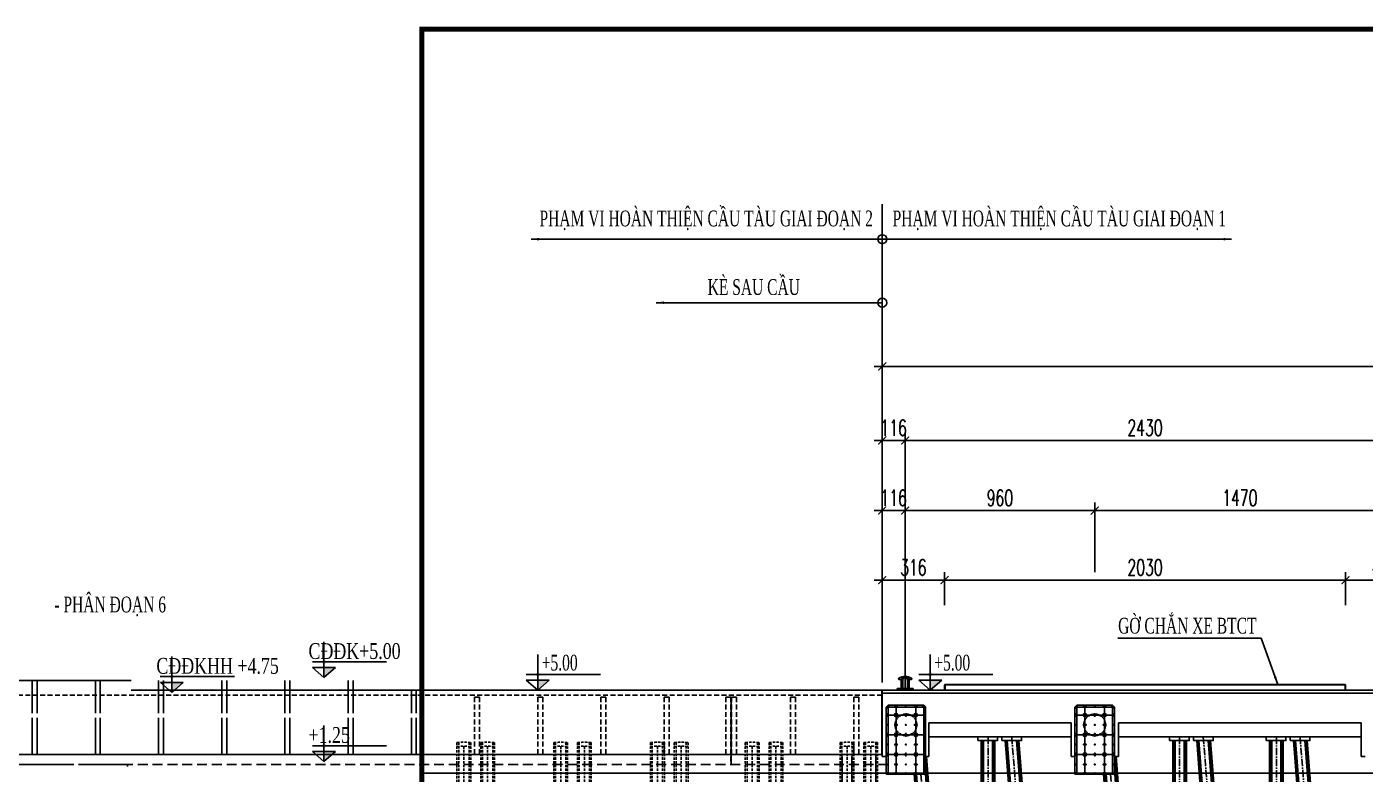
# Model space of a CAD drawing. Extents: x -57534 to 10615, y -13723 to 96319.
# Drawn here: x -36792 to -30014, y 40672 to 44457 of the extents above; entities that cross this region are included whole.
import ezdxf
from ezdxf.enums import TextEntityAlignment as Align

# ---------------------------------------------------------------- set-up
doc = ezdxf.new("R2010")
doc.units = 0
doc.header["$LTSCALE"] = 5
doc.header["$MEASUREMENT"] = 0
for name, pattern in [('CENTER', [2, 1.25, -0.25, 0.25, -0.25]), ('CENTER2', [1.125, 0.75, -0.125, 0.125, -0.125]), ('HIDDEN', [0.375, 0.25, -0.125])]:
    doc.linetypes.add(name, pattern=pattern)
doc.layers.get('0').update_dxf_attribs({"linetype": 'CONTINUOUS'})
doc.layers.get('DEFPOINTS').update_dxf_attribs({"linetype": 'CONTINUOUS'})
for name, color, linetype in [('1', 1, 'CONTINUOUS'), ('BELT', 6, 'CONTINUOUS'), ('BORDER', 2, 'CONTINUOUS'), ('CENTER', 9, 'CENTER2'), ('COBAN', 2, 'CONTINUOUS'), ('Dam', 4, 'CONTINUOUS'), ('DIMENSION', 4, 'CONTINUOUS'), ('GCS', 5, 'CONTINUOUS'), ('HAOCN', 11, 'CONTINUOUS'), ('HATCH', 7, 'CONTINUOUS'), ('HIDDEN', 4, 'HIDDEN'), ('Kich thuoc', 4, 'CONTINUOUS'), ('Net tim', 6, 'CONTINUOUS'), ('PAD', 6, 'CONTINUOUS'), ('PART', 3, 'CONTINUOUS'), ('TEXT', 3, 'CONTINUOUS'), ('TIM', 8, 'CENTER')]:
    doc.layers.add(name, color=color, linetype=linetype)
doc.styles.add('DIM', font='romans.shx', dxfattribs={"width": 0.65})
doc.styles.add('THUONG', font='vntimeh.shx', dxfattribs={"width": 0.65})
doc.dimstyles.new('400.Ph', dxfattribs={"dimscale": 400, "dimtxt": 0.2, "dimasz": 0.1, "dimexe": 0.1, "dimexo": 0.1, "dimgap": 0.06, "dimtad": 1, "dimdec": 0, "dimzin": 0, "dimdsep": 46, "dimtxsty": 'DIM', "dimblk": 'ARCHTICK', "dimcen": 0.15, "dimdle": 0.1, "dimclrd": 256, "dimclre": 7, "dimclrt": 6, "dimadec": 0, "dimazin": 0, "dimtfac": 1, "dimtdec": 0, "dimtix": 1, "dimtmove": 0, "dimatfit": 3, "dimfxl": 1, "dimtolj": 1, "dimtzin": 0, "dimarcsym": 0})

# ---------------------------------------------------------------- blocks, each defined once
blk = doc.blocks.new('CT')
at = {"layer": 'Kich thuoc'}
h = blk.add_hatch(color=256, dxfattribs=at)
h.paths.add_polyline_path([(1108730, 94213.5), (1108802.7, 94213.5), (1108730, 94149.8)])
edge = h.paths.add_edge_path()
edge.add_line((1108730, 94249.8), (1108743.6, 94249.8))
edge.add_ellipse((1108730, 94249.8), major_axis=(0, 13.6), ratio=1, start_angle=180.0639, end_angle=270.0639, ccw=False)
edge.add_line((1108730, 94236.2), (1108730, 94249.8))
edge = h.paths.add_edge_path()
edge.add_ellipse((1108730, 94249.8), major_axis=(-0.1, 13.6), ratio=1, start_angle=269.73725, end_angle=359.73725, ccw=False)
edge.add_line((1108743.6, 94249.8), (1108730, 94249.8))
edge.add_line((1108730, 94249.8), (1108730, 94263.5))
edge = h.paths.add_edge_path()
edge.add_line((1108730, 94263.5), (1108730, 94249.8))
edge.add_line((1108730, 94249.8), (1108716.4, 94249.8))
edge.add_ellipse((1108730, 94249.8), major_axis=(0.1, 13.6), ratio=1, start_angle=0.21086, end_angle=90.21086, ccw=False)
edge = h.paths.add_edge_path()
edge.add_line((1108716.4, 94249.8), (1108730, 94249.8))
edge.add_line((1108730, 94249.8), (1108730, 94236.2))
edge.add_ellipse((1108730, 94249.8), major_axis=(-0.1, 13.6), ratio=1, start_angle=89.74058, end_angle=179.74058, ccw=False)
for p, q in [((1108730, 94377), (1108730, 94149.8)), ((1108656.7, 94249.8), (1109126.2, 94249.8)), ((1108730, 94149.8), (1108657.3, 94213.5)), ((1108802.7, 94213.5), (1108657.3, 94213.5)), ((1108730, 94149.8), (1108802.7, 94213.5))]:
    blk.add_line(p, q, dxfattribs=at)
blk = doc.blocks.new('cd')
at = {"layer": 'DIMENSION', "xscale": 0.8000000000029103, "yscale": 0.8000000000029103, "zscale": 0.8}
blk.add_blockref('CT', (-886984, -75399.9), dxfattribs=at)
at = {"layer": 'DIMENSION', "ltscale": 5, "style": 'THUONG', "width": 0.65}
blk.add_attdef('QQQ', (20.1, 20.1), '', height=80, dxfattribs=at)
blk = doc.blocks.new('Coc Xien')
at = {"layer": 'BORDER'}
for p, q in [((-9.3, -3.4), (-118.1, -1398.4)), ((60.9, -3.4), (-47.9, -1398.4))]:
    blk.add_line(p, q, dxfattribs=at)
at = {"layer": 'CENTER', "ltscale": 10}
blk.add_line((27.4, 16.6), (-276.4, -3876.7), dxfattribs=at)
at = {"layer": 'DIMENSION', "ltscale": 5}
blk.add_lwpolyline([(77.4, -3.4), (-22.6, -3.4), (-22.6, 16.6), (77.4, 16.6)], close=True, dxfattribs=at)
at = {"layer": 'HATCH'}
for p, q in [((-7.3, -3.4), (-116.2, -1398.4)), ((-3.3, -3.4), (-112.1, -1398.4)), ((3.3, -3.4), (-105.6, -1398.4)), ((50.3, -3.4), (-58.5, -1398.4)), ((56.9, -3.4), (-52, -1398.4)), ((60.9, -3.4), (-47.9, -1398.4))]:
    blk.add_line(p, q, dxfattribs=at)
at = {"layer": 'HIDDEN', "ltscale": 10}
for p, q in [((-118.1, -1398.4), (-310.6, -3864)), ((-109.1, -1398.4), (-301.6, -3864.7)), ((-57, -1398.4), (-249.8, -3868.8)), ((-47.9, -1398.4), (-240.8, -3869.5)), ((-310.6, -3864), (-240.8, -3869.5)), ((-276.4, -3876.7), (-240.8, -3869.5))]:
    blk.add_line(p, q, dxfattribs=at)
at = {"layer": 'HIDDEN'}
for q in [(-240.8, -3869.5), (-276.4, -3876.7)]:
    blk.add_line((-310.6, -3864), q, dxfattribs=at)
blk = doc.blocks.new('A$C18BE6784')
at = {"layer": 'BORDER'}
for p, q in [((-10, 3990), (-10, 2595)), ((60, 3990), (60, 2595))]:
    blk.add_line(p, q, dxfattribs=at)
at = {"layer": 'CENTER', "ltscale": 10}
blk.add_line((25, 4010), (25, 10), dxfattribs=at)
at = {"layer": 'DIMENSION', "ltscale": 5}
blk.add_lwpolyline([(-26.6, 3990), (73.4, 3990), (73.4, 4010), (-26.6, 4010)], close=True, dxfattribs=at)
at = {"layer": 'HATCH'}
for p, q in [((-8, 3990), (-8, 2595)), ((-4, 3990), (-4, 2595)), ((2.5, 3990), (2.5, 2595)), ((47.5, 3990), (47.5, 2595)), ((54, 3990), (54, 2595)), ((58, 3990), (58, 2595))]:
    blk.add_line(p, q, dxfattribs=at)
at = {"layer": 'HIDDEN', "ltscale": 10}
for p, q in [((-10, 2595), (-10, 10)), ((-1, 2595), (-1, 10)), ((51, 2595), (51, 10)), ((60, 2595), (60, 10)), ((-10, 10), (60, 10)), ((-10, 10), (25, 0)), ((25, 0), (60, 10))]:
    blk.add_line(p, q, dxfattribs=at)
at = {"layer": 'HIDDEN'}
blk.add_line((-10, 10), (60, 10), dxfattribs=at)
blk = doc.blocks.new('D7003')
at = {"layer": 'BORDER'}
for p, q in [((48.2, -100), (150.8, -1415)), ((-15, -190), (80.6, -1415))]:
    blk.add_line(p, q, dxfattribs=at)
at = {"layer": 'CENTER', "ltscale": 10}
blk.add_line((20.1, -190), (308.3, -3882.8), dxfattribs=at)
at = {"layer": 'HATCH'}
for p, q in [((44, -123.2), (144.8, -1415)), ((46.2, -100), (148.9, -1415)), ((-13, -190), (82.6, -1415)), ((-9, -190), (86.6, -1415)), ((-2.4, -190), (93.2, -1415)), ((42.6, -190), (138.2, -1415))]:
    blk.add_line(p, q, dxfattribs=at)
at = {"layer": 'HIDDEN', "ltscale": 10}
for p, q in [((80.6, -1415), (273.4, -3885.5)), ((89.6, -1415), (282.4, -3884.8)), ((141.8, -1415), (334.2, -3880.8)), ((150.8, -1415), (343.2, -3880.1)), ((343.2, -3880.1), (273.4, -3885.5)), ((309.1, -3892.8), (273.4, -3885.5))]:
    blk.add_line(p, q, dxfattribs=at)
at = {"layer": 'HIDDEN'}
for q in [(273.4, -3885.5), (309.1, -3892.8)]:
    blk.add_line((343.2, -3880.1), q, dxfattribs=at)
at = {"layer": 'TEXT', "style": 'THUONG', "width": 0.65}
blk.add_text('6:1', height=80, rotation=273.8902, dxfattribs=at).set_placement((149.2, -694.2), align=Align.MIDDLE)
blk = doc.blocks.new('Md pd3')
at = {"layer": 'COBAN'}
for p, q in [((3959.7, 288.5), (-3582.3, 288.5)), ((-3582.3, 288.5), (-3582.3, 53.5)), ((3959.7, 273.5), (-3582.3, 273.5)), ((-3582.3, 123.5), (-3582.3, -46.5)), ((-2626.2, 123.5), (-3346.3, 123.5)), ((-3346.3, -46.5), (-3346.3, 123.5)), ((-2626.2, 123.5), (-2626.2, -46.5)), ((-1156.3, 123.5), (-2386.2, 123.5)), ((-2386.2, -46.5), (-2386.2, 123.5)), ((-1156.3, 123.5), (-1156.3, -46.5)), ((-2626.2, 53.5), (-3346.3, 53.5)), ((-1156.3, 53.5), (-2386.2, 53.5)), ((-3582.3, -46.5), (-3562.3, -46.5)), ((-3362.3, -46.5), (-3346.3, -46.5)), ((-2626.2, -46.5), (-2606.2, -46.5)), ((-2406.2, -46.5), (-2386.2, -46.5)), ((-1156.3, -46.5), (-1136.3, -46.5))]:
    blk.add_line(p, q, dxfattribs=at)
at = {"layer": 'Dam', "ltscale": 200}
blk.add_line((-3474.3, 263.5), (-3474.3, 263.5), dxfattribs=at)
at = {"layer": 'GCS', "ltscale": 5}
for p, q in [((-3266.2, 316.5), (-3264.2, 318.5)), ((-3266.2, 316.5), (-3266.2, 288.5)), ((-1238.2, 318.5), (-3264.2, 318.5)), ((-1238.2, 318.5), (-1236.2, 316.5)), ((-1236.2, 316.5), (-1236.2, 288.5))]:
    blk.add_line(p, q, dxfattribs=at)
at = {"layer": 'HAOCN', "ltscale": 5}
for p, q in [((-1238.2, 316.5), (-3264.2, 316.5)), ((-3264.2, 316.5), (-3264.2, 288.5)), ((-1238.2, 316.5), (-1238.2, 288.5))]:
    blk.add_line(p, q, dxfattribs=at)
at = {"layer": 'COBAN'}
for p in [(-3406.2, 53.5), (-2446.2, 53.5)]:
    blk.add_blockref('D7003', p, dxfattribs=at)
at = {"layer": 'HIDDEN'}
for p in [(-3071.2, -3956.5), (-2101.2, -3956.5), (-1611.2, -3956.5)]:
    blk.add_blockref('A$C18BE6784', p, dxfattribs=at)
at = {"layer": 'HIDDEN', "xscale": -1}
for p in [(-2898.9, 36.9), (-1928.9, 36.9), (-1438.9, 36.9)]:
    blk.add_blockref('Coc Xien', p, dxfattribs=at)
blk = doc.blocks.new('A$C69525F90')
at = {"layer": 'HATCH', "color": 7}
for p, q in [((23, 12), (23, 50)), ((28, 12), (28, 50)), ((52, 50), (52, 12)), ((57, 50), (57, 12))]:
    blk.add_line(p, q, dxfattribs=at)
for centre, radius, start, end in [((45, 48.6), 22, 103.01374, 176.25719), ((52.9, 48.7), 24.9, 121.13034, 176.94215), ((35, 48.6), 22, 3.74281, 76.98626), ((27.1, 48.7), 24.9, 3.05785, 58.86966), ((18, 14.4), 5.53, 284.06659, 334.68456), ((21.8, 16.7), 7.74, 277.08808, 322.79625), ((58.2, 16.7), 7.74, 217.20375, 262.91192), ((62, 14.4), 5.53, 205.31544, 255.93341)]:
    blk.add_arc(centre, radius, start, end, dxfattribs=at)
at = {"layer": 'Net tim'}
blk.add_line((63, 9), (17, 9), dxfattribs=at)
blk.add_lwpolyline([(60, 50), (60, 12, 0.414214), (63, 9), (80, 9), (80, 0), (0, 0), (0, 9), (17, 9, 0.414214), (20, 12), (20, 50, 0.414214), (16, 54), (9.9, 54, -0.769128), (7.9, 61.5, -0.265523), (72.1, 61.5, -0.769128), (70.1, 54), (64, 54, 0.414214), (60, 50, 0.414214), (40, 70), (40, 70, 0.414214), (20, 50)], format="xyb", dxfattribs=at)
at = {"layer": 'TIM', "ltscale": 20}
blk.add_line((40, 0), (40, 92), dxfattribs=at)
blk = doc.blocks.new('Coc cho')
at = {"layer": 'HIDDEN', "ltscale": 10}
for p, q in [((-35, 48), (-35, -1387)), ((-26, 48.8), (-26, -3922)), ((0, 30), (0, -3922)), ((26, 48.8), (26, -3922)), ((35, 48), (35, -1387)), ((-25, -1387), (-25, -3922)), ((25, -1387), (25, -3922)), ((-25, -3922), (25, -3922)), ((-25, -3922), (0, -3932)), ((0, -3932), (25, -3922))]:
    blk.add_line(p, q, dxfattribs=at)
at = {"layer": 'HIDDEN'}
blk.add_line((-25, -3922), (25, -3922), dxfattribs=at)
at = {"layer": 'HIDDEN', "ltscale": 10}
for points, knots in [([(-35, 48), (-23.2, 49), (0.1, 51), (23.4, 49), (35, 48)], [0, 0, 0, 0, 35.338952, 70.11152, 70.11152, 70.11152, 70.11152]), ([(-35, 28), (-23.2, 29), (-0.2, 31), (22.8, 29), (34, 28)], [0, 0, 0, 0, 35.338952, 69.113542, 69.113542, 69.113542, 69.113542])]:
    blk.add_open_spline(points, degree=3, knots=knots, dxfattribs=at)
blk = doc.blocks.new('_ArchTick')
at = {"color": 0, "linetype": 'ByBlock', "const_width": 0.15}
blk.add_lwpolyline([(-0.5, -0.5), (0.5, 0.5)], dxfattribs=at)
blk = doc.blocks.new('*D46')
at = {"layer": 'DEFPOINTS', "color": 0, "ltscale": 5}
for p in [(-30114.1, 41655.1), (-30114.1, 41487.4), (-29714.1, 41487.4)]:
    blk.add_point(p, dxfattribs=at)
at = {"layer": 'DIMENSION', "color": 7, "lineweight": -2, "ltscale": 5}
for p, q in [((-30114.1, 41527.4), (-30114.1, 41695.1)), ((-29714.1, 41527.4), (-29714.1, 41695.1))]:
    blk.add_line(p, q, dxfattribs=at)
at = {"layer": 'DIMENSION', "lineweight": -2, "ltscale": 5}
blk.add_line((-29674.1, 41655.1), (-30154.1, 41655.1), dxfattribs=at)
at = {"layer": 'DIMENSION', "lineweight": -2, "ltscale": 5, "xscale": 40, "yscale": 40, "zscale": 40, "rotation": 180}
blk.add_blockref('_ArchTick', (-30114.1, 41655.1), dxfattribs=at)
at = {"layer": 'DIMENSION', "lineweight": -2, "ltscale": 5, "xscale": 40, "yscale": 40, "zscale": 40}
blk.add_blockref('_ArchTick', (-29714.1, 41655.1), dxfattribs=at)
at = {"layer": 'DIMENSION', "color": 6, "ltscale": 5, "insert": (-29914.1, 41719.1), "char_height": 80, "attachment_point": 5, "style": 'DIM'}
blk.add_mtext('\\A1;400', dxfattribs=at)
blk = doc.blocks.new('*D47')
at = {"layer": 'DEFPOINTS', "color": 0, "ltscale": 5}
for p in [(-32144.1, 41655.1), (-32144.1, 41487.4), (-30114.1, 41487.4)]:
    blk.add_point(p, dxfattribs=at)
at = {"layer": 'DIMENSION', "color": 7, "lineweight": -2, "ltscale": 5}
for p, q in [((-32144.1, 41527.4), (-32144.1, 41695.1)), ((-30114.1, 41527.4), (-30114.1, 41695.1))]:
    blk.add_line(p, q, dxfattribs=at)
at = {"layer": 'DIMENSION', "lineweight": -2, "ltscale": 5}
blk.add_line((-30074.1, 41655.1), (-32184.1, 41655.1), dxfattribs=at)
at = {"layer": 'DIMENSION', "lineweight": -2, "ltscale": 5, "xscale": 40, "yscale": 40, "zscale": 40, "rotation": 180}
blk.add_blockref('_ArchTick', (-32144.1, 41655.1), dxfattribs=at)
at = {"layer": 'DIMENSION', "lineweight": -2, "ltscale": 5, "xscale": 40, "yscale": 40, "zscale": 40}
blk.add_blockref('_ArchTick', (-30114.1, 41655.1), dxfattribs=at)
at = {"layer": 'DIMENSION', "color": 6, "ltscale": 5, "insert": (-31129.1, 41719.1), "char_height": 80, "attachment_point": 5, "style": 'DIM'}
blk.add_mtext('\\A1;2030', dxfattribs=at)
blk = doc.blocks.new('*D48')
at = {"layer": 'DEFPOINTS', "color": 0, "ltscale": 5}
for p in [(-32460.1, 41655.1), (-32460.1, 41487.4), (-32144.1, 41487.4)]:
    blk.add_point(p, dxfattribs=at)
at = {"layer": 'DIMENSION', "color": 7, "lineweight": -2, "ltscale": 5}
for p, q in [((-32460.1, 41527.4), (-32460.1, 41695.1)), ((-32144.1, 41527.4), (-32144.1, 41695.1))]:
    blk.add_line(p, q, dxfattribs=at)
at = {"layer": 'DIMENSION', "lineweight": -2, "ltscale": 5}
blk.add_line((-32104.1, 41655.1), (-32500.1, 41655.1), dxfattribs=at)
at = {"layer": 'DIMENSION', "lineweight": -2, "ltscale": 5, "xscale": 40, "yscale": 40, "zscale": 40, "rotation": 180}
blk.add_blockref('_ArchTick', (-32460.1, 41655.1), dxfattribs=at)
at = {"layer": 'DIMENSION', "lineweight": -2, "ltscale": 5, "xscale": 40, "yscale": 40, "zscale": 40}
blk.add_blockref('_ArchTick', (-32144.1, 41655.1), dxfattribs=at)
at = {"layer": 'DIMENSION', "color": 6, "ltscale": 5, "insert": (-32302.1, 41719.1), "char_height": 80, "attachment_point": 5, "style": 'DIM'}
blk.add_mtext('\\A1;316', dxfattribs=at)
blk = doc.blocks.new('*D64')
at = {"layer": 'DEFPOINTS', "color": 0, "ltscale": 5}
for p in [(-31384.1, 42007.6), (-31384.1, 41655.1), (-29914.1, 41655.1)]:
    blk.add_point(p, dxfattribs=at)
at = {"layer": 'DIMENSION', "color": 7, "lineweight": -2, "ltscale": 5}
for p, q in [((-31384.1, 41695.1), (-31384.1, 42047.6)), ((-29914.1, 41695.1), (-29914.1, 42047.6))]:
    blk.add_line(p, q, dxfattribs=at)
at = {"layer": 'DIMENSION', "lineweight": -2, "ltscale": 5}
blk.add_line((-29874.1, 42007.6), (-31424.1, 42007.6), dxfattribs=at)
at = {"layer": 'DIMENSION', "lineweight": -2, "ltscale": 5, "xscale": 40, "yscale": 40, "zscale": 40, "rotation": 180}
blk.add_blockref('_ArchTick', (-31384.1, 42007.6), dxfattribs=at)
at = {"layer": 'DIMENSION', "lineweight": -2, "ltscale": 5, "xscale": 40, "yscale": 40, "zscale": 40}
blk.add_blockref('_ArchTick', (-29914.1, 42007.6), dxfattribs=at)
at = {"layer": 'DIMENSION', "color": 6, "ltscale": 5, "insert": (-30649.1, 42071.6), "char_height": 80, "attachment_point": 5, "style": 'DIM'}
blk.add_mtext('\\A1;1470', dxfattribs=at)
blk = doc.blocks.new('*D65')
at = {"layer": 'DEFPOINTS', "color": 0, "ltscale": 5}
for p in [(-32344.1, 42007.6), (-32344.1, 41655.1), (-31384.1, 41655.1)]:
    blk.add_point(p, dxfattribs=at)
at = {"layer": 'DIMENSION', "color": 7, "lineweight": -2, "ltscale": 5}
for p, q in [((-32344.1, 41695.1), (-32344.1, 42047.6)), ((-31384.1, 41695.1), (-31384.1, 42047.6))]:
    blk.add_line(p, q, dxfattribs=at)
at = {"layer": 'DIMENSION', "lineweight": -2, "ltscale": 5}
blk.add_line((-31344.1, 42007.6), (-32384.1, 42007.6), dxfattribs=at)
at = {"layer": 'DIMENSION', "lineweight": -2, "ltscale": 5, "xscale": 40, "yscale": 40, "zscale": 40, "rotation": 180}
blk.add_blockref('_ArchTick', (-32344.1, 42007.6), dxfattribs=at)
at = {"layer": 'DIMENSION', "lineweight": -2, "ltscale": 5, "xscale": 40, "yscale": 40, "zscale": 40}
blk.add_blockref('_ArchTick', (-31384.1, 42007.6), dxfattribs=at)
at = {"layer": 'DIMENSION', "color": 6, "ltscale": 5, "insert": (-31864.1, 42071.6), "char_height": 80, "attachment_point": 5, "style": 'DIM'}
blk.add_mtext('\\A1;960', dxfattribs=at)
blk = doc.blocks.new('*D66')
at = {"layer": 'DEFPOINTS', "color": 0, "ltscale": 5}
for p in [(-32460.1, 42007.6), (-32460.1, 41097), (-32344.1, 41082)]:
    blk.add_point(p, dxfattribs=at)
at = {"layer": 'DIMENSION', "color": 7, "lineweight": -2, "ltscale": 5}
for p, q in [((-32460.1, 41137), (-32460.1, 42047.6)), ((-32344.1, 41122), (-32344.1, 42047.6))]:
    blk.add_line(p, q, dxfattribs=at)
at = {"layer": 'DIMENSION', "lineweight": -2, "ltscale": 5}
for p, q in [((-32460.1, 42007.6), (-32500.1, 42007.6)), ((-32344.1, 42007.6), (-32460.1, 42007.6)), ((-32344.1, 42007.6), (-32304.1, 42007.6))]:
    blk.add_line(p, q, dxfattribs=at)
at = {"layer": 'DIMENSION', "lineweight": -2, "ltscale": 5, "xscale": 40, "yscale": 40, "zscale": 40}
blk.add_blockref('_ArchTick', (-32460.1, 42007.6), dxfattribs=at)
at = {"layer": 'DIMENSION', "lineweight": -2, "ltscale": 5, "xscale": 40, "yscale": 40, "zscale": 40, "rotation": 180}
blk.add_blockref('_ArchTick', (-32344.1, 42007.6), dxfattribs=at)
at = {"layer": 'DIMENSION', "color": 6, "ltscale": 5, "insert": (-32402.1, 42071.6), "char_height": 80, "attachment_point": 5, "style": 'DIM'}
blk.add_mtext('\\A1;116', dxfattribs=at)
blk = doc.blocks.new('*D78')
at = {"layer": 'DEFPOINTS', "color": 0, "ltscale": 5}
for p in [(-32344.1, 42362.5), (-32344.1, 41655.1), (-29914.1, 41655.1)]:
    blk.add_point(p, dxfattribs=at)
at = {"layer": 'DIMENSION', "lineweight": -2, "ltscale": 5}
blk.add_line((-29874.1, 42362.5), (-32384.1, 42362.5), dxfattribs=at)
at = {"layer": 'DIMENSION', "color": 7, "lineweight": -2, "ltscale": 5}
for p, q in [((-32344.1, 41695.1), (-32344.1, 42402.5)), ((-29914.1, 41695.1), (-29914.1, 42402.5))]:
    blk.add_line(p, q, dxfattribs=at)
at = {"layer": 'DIMENSION', "lineweight": -2, "ltscale": 5, "xscale": 40, "yscale": 40, "zscale": 40, "rotation": 180}
blk.add_blockref('_ArchTick', (-32344.1, 42362.5), dxfattribs=at)
at = {"layer": 'DIMENSION', "lineweight": -2, "ltscale": 5, "xscale": 40, "yscale": 40, "zscale": 40}
blk.add_blockref('_ArchTick', (-29914.1, 42362.5), dxfattribs=at)
at = {"layer": 'DIMENSION', "color": 6, "ltscale": 5, "insert": (-31129.1, 42426.5), "char_height": 80, "attachment_point": 5, "style": 'DIM'}
blk.add_mtext('\\A1;2430', dxfattribs=at)
blk = doc.blocks.new('*D79')
at = {"layer": 'DEFPOINTS', "color": 0, "ltscale": 5}
for p in [(-32460.1, 42362.5), (-32460.1, 41127), (-32344.1, 41097)]:
    blk.add_point(p, dxfattribs=at)
at = {"layer": 'DIMENSION', "lineweight": -2, "ltscale": 5}
for p, q in [((-32460.1, 42362.5), (-32500.1, 42362.5)), ((-32344.1, 42362.5), (-32460.1, 42362.5)), ((-32344.1, 42362.5), (-32304.1, 42362.5))]:
    blk.add_line(p, q, dxfattribs=at)
at = {"layer": 'DIMENSION', "color": 7, "lineweight": -2, "ltscale": 5}
for p, q in [((-32460.1, 41167), (-32460.1, 42402.5)), ((-32344.1, 41137), (-32344.1, 42402.5))]:
    blk.add_line(p, q, dxfattribs=at)
at = {"layer": 'DIMENSION', "lineweight": -2, "ltscale": 5, "xscale": 40, "yscale": 40, "zscale": 40}
blk.add_blockref('_ArchTick', (-32460.1, 42362.5), dxfattribs=at)
at = {"layer": 'DIMENSION', "lineweight": -2, "ltscale": 5, "xscale": 40, "yscale": 40, "zscale": 40, "rotation": 180}
blk.add_blockref('_ArchTick', (-32344.1, 42362.5), dxfattribs=at)
at = {"layer": 'DIMENSION', "color": 6, "ltscale": 5, "insert": (-32402.1, 42426.5), "char_height": 80, "attachment_point": 5, "style": 'DIM'}
blk.add_mtext('\\A1;116', dxfattribs=at)
blk = doc.blocks.new('*D84')
at = {"layer": 'DEFPOINTS', "color": 0, "ltscale": 5}
for p in [(-32460.1, 42737.4), (-32460.1, 41655.1), (-24918.1, 41655.1)]:
    blk.add_point(p, dxfattribs=at)
at = {"layer": 'DIMENSION', "color": 7, "lineweight": -2, "ltscale": 5}
for p, q in [((-32460.1, 41695.1), (-32460.1, 42777.4)), ((-24918.1, 41695.1), (-24918.1, 42777.4))]:
    blk.add_line(p, q, dxfattribs=at)
at = {"layer": 'DIMENSION', "lineweight": -2, "ltscale": 5}
blk.add_line((-24878.1, 42737.4), (-32500.1, 42737.4), dxfattribs=at)
at = {"layer": 'DIMENSION', "lineweight": -2, "ltscale": 5, "xscale": 40, "yscale": 40, "zscale": 40, "rotation": 180}
blk.add_blockref('_ArchTick', (-32460.1, 42737.4), dxfattribs=at)
at = {"layer": 'DIMENSION', "lineweight": -2, "ltscale": 5, "xscale": 40, "yscale": 40, "zscale": 40}
blk.add_blockref('_ArchTick', (-24918.1, 42737.4), dxfattribs=at)
at = {"layer": 'DIMENSION', "color": 6, "ltscale": 5, "insert": (-28689.1, 42801.4), "char_height": 80, "attachment_point": 5, "style": 'DIM'}
blk.add_mtext('\\A1;7542', dxfattribs=at)
blk = doc.blocks.new('demtaucss')
at = {"color": 3}
blk.add_line((-6507.7, 40421.3), (-6505.9, 40421.3), dxfattribs=at)
at = {"layer": 'CENTER', "color": 3, "linetype": 'CENTER2'}
for p, q in [((-6476.1, 40609.6), (-6481.1, 40618.3)), ((-6426.1, 40609.6), (-6421.1, 40618.3)), ((-6501.1, 40566.3), (-6511.1, 40566.3)), ((-6401.1, 40566.3), (-6391.1, 40566.3)), ((-6476.1, 40523), (-6481.1, 40514.4)), ((-6426.1, 40523), (-6421.1, 40514.4))]:
    blk.add_line(p, q, dxfattribs=at)
at = {"layer": 'HATCH', "linetype": 'HIDDEN', "ltscale": 2}
blk.add_circle((-6451.1, 40566.3), 55, dxfattribs=at)
at = {"layer": 'PAD'}
for p, q in [((-6541.1, 40666.3), (-6551.1, 40656.3)), ((-6361.1, 40666.3), (-6541.1, 40666.3)), ((-6539.1, 40664.6), (-6539.1, 40658.1)), ((-6506.1, 40664.6), (-6506.1, 40658.1)), ((-6501.1, 40666.3), (-6501.1, 40316.3)), ((-6496.1, 40664.6), (-6496.1, 40658.1)), ((-6451.1, 40664.6), (-6451.1, 40658.1)), ((-6406.1, 40664.6), (-6406.1, 40658.1)), ((-6401.1, 40666.3), (-6401.1, 40316.3)), ((-6401.1, 40666.3), (-6401.1, 40316.3)), ((-6396.1, 40664.6), (-6396.1, 40658.1)), ((-6363.1, 40664.6), (-6363.1, 40658.1)), ((-6361.1, 40666.3), (-6351.1, 40656.3)), ((-6551.1, 40656.3), (-6551.1, 40316.3)), ((-6351.1, 40616.3), (-6551.1, 40616.3)), ((-6549.3, 40654.3), (-6542.8, 40654.3)), ((-6549.3, 40621.3), (-6542.8, 40621.3)), ((-6549.3, 40611.3), (-6542.8, 40611.3)), ((-6541.1, 40656.3), (-6546.1, 40661.3)), ((-6546.1, 40657.6), (-6546.1, 40651.1)), ((-6546.1, 40624.6), (-6546.1, 40618.1)), ((-6546.1, 40614.6), (-6546.1, 40608.1)), ((-6542.3, 40661.3), (-6535.8, 40661.3)), ((-6541.1, 40656.3), (-6541.1, 40316.3)), ((-6361.1, 40656.3), (-6541.1, 40656.3)), ((-6509.3, 40661.3), (-6502.8, 40661.3)), ((-6509.3, 40621.3), (-6502.8, 40621.3)), ((-6509.3, 40611.3), (-6502.8, 40611.3)), ((-6506.1, 40624.6), (-6506.1, 40618.1)), ((-6506.1, 40614.6), (-6506.1, 40608.1)), ((-6499.3, 40661.3), (-6492.8, 40661.3)), ((-6499.3, 40621.3), (-6492.8, 40621.3)), ((-6499.3, 40611.3), (-6492.8, 40611.3)), ((-6496.1, 40624.6), (-6496.1, 40618.1)), ((-6496.1, 40614.6), (-6496.1, 40608.1)), ((-6454.3, 40661.3), (-6447.8, 40661.3)), ((-6454.3, 40621.3), (-6447.8, 40621.3)), ((-6454.3, 40611.3), (-6447.8, 40611.3)), ((-6451.1, 40624.6), (-6451.1, 40618.1)), ((-6451.1, 40614.6), (-6451.1, 40608.1)), ((-6409.3, 40661.3), (-6402.8, 40661.3)), ((-6409.3, 40621.3), (-6402.8, 40621.3)), ((-6409.3, 40611.3), (-6402.8, 40611.3)), ((-6406.1, 40624.6), (-6406.1, 40618.1)), ((-6406.1, 40614.6), (-6406.1, 40608.1)), ((-6399.3, 40661.3), (-6392.8, 40661.3)), ((-6399.3, 40621.3), (-6392.8, 40621.3)), ((-6399.3, 40611.3), (-6392.8, 40611.3)), ((-6396.1, 40624.6), (-6396.1, 40618.1)), ((-6396.1, 40614.6), (-6396.1, 40608.1)), ((-6359.8, 40661.3), (-6366.3, 40661.3)), ((-6361.1, 40656.3), (-6356.1, 40661.3)), ((-6361.1, 40656.3), (-6361.1, 40316.3)), ((-6352.8, 40654.3), (-6359.3, 40654.3)), ((-6359.3, 40621.3), (-6352.8, 40621.3)), ((-6359.3, 40611.3), (-6352.8, 40611.3)), ((-6356.1, 40657.6), (-6356.1, 40651.1)), ((-6356.1, 40624.6), (-6356.1, 40618.1)), ((-6356.1, 40614.6), (-6356.1, 40608.1)), ((-6351.1, 40656.3), (-6351.1, 40316.3)), ((-6549.3, 40566.3), (-6542.8, 40566.3)), ((-6546.1, 40569.6), (-6546.1, 40563.1)), ((-6509.3, 40566.3), (-6502.8, 40566.3)), ((-6506.1, 40569.6), (-6506.1, 40563.1)), ((-6499.3, 40566.3), (-6492.8, 40566.3)), ((-6496.1, 40569.6), (-6496.1, 40563.1)), ((-6454.3, 40566.3), (-6447.8, 40566.3)), ((-6451.1, 40569.6), (-6451.1, 40563.1)), ((-6409.3, 40566.3), (-6402.8, 40566.3)), ((-6406.1, 40569.6), (-6406.1, 40563.1)), ((-6399.3, 40566.3), (-6392.8, 40566.3)), ((-6396.1, 40569.6), (-6396.1, 40563.1)), ((-6359.3, 40566.3), (-6352.8, 40566.3)), ((-6356.1, 40569.6), (-6356.1, 40563.1)), ((-6351.1, 40516.3), (-6551.1, 40516.3)), ((-6549.3, 40521.3), (-6542.8, 40521.3)), ((-6549.3, 40511.3), (-6542.8, 40511.3)), ((-6549.3, 40466.3), (-6542.8, 40466.3)), ((-6546.1, 40524.6), (-6546.1, 40518.1)), ((-6546.1, 40514.6), (-6546.1, 40508.1)), ((-6546.1, 40469.6), (-6546.1, 40463.1)), ((-6509.3, 40521.3), (-6502.8, 40521.3)), ((-6509.3, 40511.3), (-6502.8, 40511.3)), ((-6509.3, 40466.3), (-6502.8, 40466.3)), ((-6506.1, 40524.6), (-6506.1, 40518.1)), ((-6506.1, 40514.6), (-6506.1, 40508.1)), ((-6506.1, 40469.6), (-6506.1, 40463.1)), ((-6499.3, 40521.3), (-6492.8, 40521.3)), ((-6499.3, 40511.3), (-6492.8, 40511.3)), ((-6499.3, 40466.3), (-6492.8, 40466.3)), ((-6496.1, 40524.6), (-6496.1, 40518.1)), ((-6496.1, 40514.6), (-6496.1, 40508.1)), ((-6496.1, 40469.6), (-6496.1, 40463.1)), ((-6454.3, 40521.3), (-6447.8, 40521.3)), ((-6454.3, 40511.3), (-6447.8, 40511.3)), ((-6454.3, 40466.3), (-6447.8, 40466.3)), ((-6451.1, 40524.6), (-6451.1, 40518.1)), ((-6451.1, 40514.6), (-6451.1, 40508.1)), ((-6451.1, 40469.6), (-6451.1, 40463.1)), ((-6409.3, 40521.3), (-6402.8, 40521.3)), ((-6409.3, 40511.3), (-6402.8, 40511.3)), ((-6409.3, 40466.3), (-6402.8, 40466.3)), ((-6406.1, 40524.6), (-6406.1, 40518.1)), ((-6406.1, 40514.6), (-6406.1, 40508.1)), ((-6406.1, 40469.6), (-6406.1, 40463.1)), ((-6399.3, 40521.3), (-6392.8, 40521.3)), ((-6399.3, 40511.3), (-6392.8, 40511.3)), ((-6399.3, 40466.3), (-6392.8, 40466.3)), ((-6396.1, 40524.6), (-6396.1, 40518.1)), ((-6396.1, 40514.6), (-6396.1, 40508.1)), ((-6396.1, 40469.6), (-6396.1, 40463.1)), ((-6359.3, 40521.3), (-6352.8, 40521.3)), ((-6359.3, 40511.3), (-6352.8, 40511.3)), ((-6359.3, 40466.3), (-6352.8, 40466.3)), ((-6356.1, 40524.6), (-6356.1, 40518.1)), ((-6356.1, 40514.6), (-6356.1, 40508.1)), ((-6356.1, 40469.6), (-6356.1, 40463.1)), ((-6351.1, 40416.3), (-6551.1, 40416.3)), ((-6549.3, 40421.3), (-6542.8, 40421.3)), ((-6549.3, 40411.3), (-6542.8, 40411.3)), ((-6546.1, 40424.6), (-6546.1, 40418.1)), ((-6546.1, 40414.6), (-6546.1, 40408.1)), ((-6509.3, 40421.3), (-6502.8, 40421.3)), ((-6509.3, 40411.3), (-6502.8, 40411.3)), ((-6506.1, 40424.6), (-6506.1, 40418.1)), ((-6506.1, 40414.6), (-6506.1, 40408.1)), ((-6499.3, 40421.3), (-6492.8, 40421.3)), ((-6499.3, 40411.3), (-6492.8, 40411.3)), ((-6496.1, 40424.6), (-6496.1, 40418.1)), ((-6496.1, 40414.6), (-6496.1, 40408.1)), ((-6454.3, 40421.3), (-6447.8, 40421.3)), ((-6454.3, 40411.3), (-6447.8, 40411.3)), ((-6451.1, 40424.6), (-6451.1, 40418.1)), ((-6451.1, 40414.6), (-6451.1, 40408.1)), ((-6409.3, 40421.3), (-6402.8, 40421.3)), ((-6409.3, 40411.3), (-6402.8, 40411.3)), ((-6406.1, 40424.6), (-6406.1, 40418.1)), ((-6406.1, 40414.6), (-6406.1, 40408.1)), ((-6399.3, 40421.3), (-6392.8, 40421.3)), ((-6399.3, 40411.3), (-6392.8, 40411.3)), ((-6396.1, 40424.6), (-6396.1, 40418.1)), ((-6396.1, 40414.6), (-6396.1, 40408.1)), ((-6359.3, 40421.3), (-6352.8, 40421.3)), ((-6359.3, 40411.3), (-6352.8, 40411.3)), ((-6356.1, 40424.6), (-6356.1, 40418.1)), ((-6356.1, 40414.6), (-6356.1, 40408.1)), ((-6549.3, 40366.3), (-6542.8, 40366.3)), ((-6546.1, 40369.6), (-6546.1, 40363.1)), ((-6509.3, 40366.3), (-6502.8, 40366.3)), ((-6506.1, 40369.6), (-6506.1, 40363.1)), ((-6499.3, 40366.3), (-6492.8, 40366.3)), ((-6496.1, 40369.6), (-6496.1, 40363.1)), ((-6454.3, 40366.3), (-6447.8, 40366.3)), ((-6451.1, 40369.6), (-6451.1, 40363.1)), ((-6409.3, 40366.3), (-6402.8, 40366.3)), ((-6406.1, 40369.6), (-6406.1, 40363.1)), ((-6399.3, 40366.3), (-6392.8, 40366.3)), ((-6396.1, 40369.6), (-6396.1, 40363.1)), ((-6359.3, 40366.3), (-6352.8, 40366.3)), ((-6356.1, 40369.6), (-6356.1, 40363.1)), ((-6351.1, 40316.3), (-6551.1, 40316.3)), ((-6549.3, 40321.3), (-6542.8, 40321.3)), ((-6546.1, 40324.6), (-6546.1, 40318.1)), ((-6509.3, 40321.3), (-6502.8, 40321.3)), ((-6506.1, 40324.6), (-6506.1, 40318.1)), ((-6499.3, 40321.3), (-6492.8, 40321.3)), ((-6496.1, 40324.6), (-6496.1, 40318.1)), ((-6454.3, 40321.3), (-6447.8, 40321.3)), ((-6451.1, 40324.6), (-6451.1, 40318.1)), ((-6409.3, 40321.3), (-6402.8, 40321.3)), ((-6406.1, 40324.6), (-6406.1, 40318.1)), ((-6399.3, 40321.3), (-6392.8, 40321.3)), ((-6396.1, 40324.6), (-6396.1, 40318.1)), ((-6359.3, 40321.3), (-6352.8, 40321.3)), ((-6356.1, 40324.6), (-6356.1, 40318.1))]:
    blk.add_line(p, q, dxfattribs=at)
for centre in [(-6546.1, 40654.3), (-6546.1, 40621.3), (-6546.1, 40611.3), (-6539.1, 40661.3), (-6506.1, 40661.3), (-6506.1, 40621.3), (-6506.1, 40611.3), (-6496.1, 40661.3), (-6496.1, 40621.3), (-6496.1, 40611.3), (-6451.1, 40661.3), (-6451.1, 40621.3), (-6451.1, 40611.3), (-6406.1, 40661.3), (-6406.1, 40621.3), (-6406.1, 40611.3), (-6396.1, 40661.3), (-6396.1, 40621.3), (-6396.1, 40611.3), (-6363.1, 40661.3), (-6356.1, 40654.3), (-6356.1, 40621.3), (-6356.1, 40611.3), (-6546.1, 40566.3), (-6506.1, 40566.3), (-6496.1, 40566.3), (-6451.1, 40566.3), (-6406.1, 40566.3), (-6396.1, 40566.3), (-6356.1, 40566.3), (-6546.1, 40521.3), (-6546.1, 40511.3), (-6546.1, 40466.3), (-6506.1, 40521.3), (-6506.1, 40511.3), (-6506.1, 40466.3), (-6496.1, 40521.3), (-6496.1, 40511.3), (-6496.1, 40466.3), (-6451.1, 40521.3), (-6451.1, 40511.3), (-6451.1, 40466.3), (-6406.1, 40521.3), (-6406.1, 40511.3), (-6406.1, 40466.3), (-6396.1, 40521.3), (-6396.1, 40511.3), (-6396.1, 40466.3), (-6356.1, 40521.3), (-6356.1, 40511.3), (-6356.1, 40466.3), (-6546.1, 40421.3), (-6546.1, 40411.3), (-6506.1, 40421.3), (-6506.1, 40411.3), (-6496.1, 40421.3), (-6496.1, 40411.3), (-6451.1, 40421.3), (-6451.1, 40411.3), (-6406.1, 40421.3), (-6406.1, 40411.3), (-6396.1, 40421.3), (-6396.1, 40411.3), (-6356.1, 40421.3), (-6356.1, 40411.3), (-6546.1, 40366.3), (-6506.1, 40366.3), (-6496.1, 40366.3), (-6451.1, 40366.3), (-6406.1, 40366.3), (-6396.1, 40366.3), (-6356.1, 40366.3), (-6546.1, 40321.3), (-6506.1, 40321.3), (-6496.1, 40321.3), (-6451.1, 40321.3), (-6406.1, 40321.3), (-6396.1, 40321.3), (-6356.1, 40321.3)]:
    blk.add_circle(centre, 2.25, dxfattribs=at)
at = {"layer": 'PART', "color": 3}
for centre in [(-6478.6, 40614), (-6423.6, 40614), (-6506.1, 40566.3), (-6396.1, 40566.3), (-6478.6, 40518.7), (-6423.6, 40518.7)]:
    blk.add_circle(centre, 2.35, dxfattribs=at)

msp = doc.modelspace()

# ---------------------------------------------------------------- linework, layer by layer
at = {"layer": 'BELT'}
msp.add_line((-34791.6, 40677), (-8036.3, 40677), dxfattribs=at)
at = {"layer": 'BORDER', "linetype": 'HIDDEN', "ltscale": 200}
for p, q in [((-36764.1, 40957), (-36764.1, 40772)), ((-36739.1, 40957), (-36739.1, 40772)), ((-36444.1, 40957), (-36444.1, 40772)), ((-36419.1, 40957), (-36419.1, 40772)), ((-36124.1, 40957), (-36124.1, 40772)), ((-36099.1, 40957), (-36099.1, 40772)), ((-35804.1, 40957), (-35804.1, 40772)), ((-35779.1, 40957), (-35779.1, 40772)), ((-35484.1, 40957), (-35484.1, 40772)), ((-35459.1, 40957), (-35459.1, 40772)), ((-35164.1, 40957), (-35164.1, 40772)), ((-35139.1, 40957), (-35139.1, 40772)), ((-34844.1, 40957), (-34844.1, 40772)), ((-34819.1, 40957), (-34819.1, 40772))]:
    msp.add_line(p, q, dxfattribs=at)
at = {"layer": 'BORDER'}
for p, q in [((-32460.1, 40772), (-47698.1, 40772)), ((-32663.1, 40762), (-32663.1, 40247)), ((-32613.1, 40762), (-32613.1, 40247)), ((-32493.1, 40762), (-32493.1, 40247))]:
    msp.add_line(p, q, dxfattribs=at)
at = {"layer": 'COBAN'}
for p, q in [((-36263.1, 41147), (-47699.1, 41147)), ((-32461.1, 41097), (-36263.1, 41097)), ((-32461.1, 41097), (-32461.1, 40772)), ((-33225.1, 41062), (-33225.1, 40722))]:
    msp.add_line(p, q, dxfattribs=at)
at = {"layer": 'DEFPOINTS', "ltscale": 5}
msp.add_lwpolyline([(-34791.6, 44445), (-21791.6, 44445), (-21791.6, 33245), (-34791.6, 33245)], close=True, dxfattribs=at)
at = {"layer": 'DIMENSION', "ltscale": 5}
msp.add_line((-32460.1, 42737.4), (-32460.1, 43558.3), dxfattribs=at)
for centre in [(-32460.1, 43381.7), (-32460.1, 43060.1)]:
    msp.add_circle(centre, 22.8, dxfattribs=at)
at = {"layer": 'HIDDEN', "color": 5, "ltscale": 200}
for p, q in [((-36764.1, 41147), (-36764.1, 40982)), ((-36739.1, 41147), (-36739.1, 40982)), ((-36444.1, 41147), (-36444.1, 40982)), ((-36419.1, 41147), (-36419.1, 40982)), ((-36124.1, 41147), (-36124.1, 40982)), ((-36099.1, 41147), (-36099.1, 40982)), ((-35804.1, 41147), (-35804.1, 40982)), ((-35779.1, 41147), (-35779.1, 40982)), ((-35484.1, 41147), (-35484.1, 40982)), ((-35459.1, 41147), (-35459.1, 40982)), ((-35164.1, 41147), (-35164.1, 40982)), ((-35139.1, 41147), (-35139.1, 40982)), ((-34844.1, 41097), (-34844.1, 40982)), ((-34819.1, 41097), (-34819.1, 40982))]:
    msp.add_line(p, q, dxfattribs=at)
at = {"layer": 'HIDDEN', "color": 5, "ltscale": 20}
for p, q in [((-32461.1, 41072), (-47699.1, 41072)), ((-34524.1, 41062), (-34524.1, 40772)), ((-34524.1, 41062), (-34499.1, 41062)), ((-34499.1, 41062), (-34499.1, 40772)), ((-34204.1, 41062), (-34204.1, 40772)), ((-34204.1, 41062), (-34179.1, 41062)), ((-34179.1, 41062), (-34179.1, 40772)), ((-33884.1, 41062), (-33884.1, 40772)), ((-33884.1, 41062), (-33859.1, 41062)), ((-33859.1, 41062), (-33859.1, 40772)), ((-33564.1, 41062), (-33564.1, 40772)), ((-33564.1, 41062), (-33539.1, 41062)), ((-33539.1, 41062), (-33539.1, 40772)), ((-33252.1, 41062), (-33252.1, 40772)), ((-33252.1, 41062), (-33227.1, 41062)), ((-33227.1, 41062), (-33227.1, 40722)), ((-33227.1, 41062), (-33227.1, 40772)), ((-33223.1, 41062), (-33223.1, 40772)), ((-33223.1, 41062), (-33198.1, 41062)), ((-33198.1, 41062), (-33198.1, 40772)), ((-32924.1, 41062), (-32924.1, 40772)), ((-32924.1, 41062), (-32899.1, 41062)), ((-32899.1, 41062), (-32899.1, 40772)), ((-32604.1, 41062), (-32604.1, 40772)), ((-32604.1, 41062), (-32579.1, 41062)), ((-32579.1, 41062), (-32579.1, 40772))]:
    msp.add_line(p, q, dxfattribs=at)
at = {"layer": 'HIDDEN', "ltscale": 200}
for p, q in [((-36263.1, 40722), (-47699.1, 40722)), ((-47334.1, 40722), (-36263.1, 40722)), ((-36281.2, 40710.6), (-36281.2, 40722))]:
    msp.add_line(p, q, dxfattribs=at)
at = {"layer": 'HIDDEN', "ltscale": 40}
msp.add_line((-32429.1, 40722), (-47698.1, 40722), dxfattribs=at)
at = {"layer": 'Kich thuoc', "color": 1, "const_width": 24.8}
msp.add_lwpolyline([(-34791.6, 33245), (-7899.5, 33245), (-7899.5, 44445), (-34791.6, 44445)], close=True, dxfattribs=at)

# ---------------------------------------------------------------- block references
at = {"layer": '1'}
for p in [(-25889, 355.6), (-24933, 355.6)]:
    msp.add_blockref('demtaucss', p, dxfattribs=at)
at = {"layer": 'COBAN', "ltscale": 5}
msp.add_blockref('A$C69525F90', (-32384.1, 41097), dxfattribs=at)
at = {"layer": 'COBAN'}
for name, p in [('Md pd3', (-28877.8, 40808.5)), ('Coc cho', (-34578.1, 40783.9)), ('Coc cho', (-34458.1, 40783.9)), ('Coc cho', (-34088.1, 40783.9)), ('Coc cho', (-33968.1, 40783.9)), ('Coc cho', (-33598.1, 40783.9)), ('Coc cho', (-33478.1, 40783.9)), ('Coc cho', (-33118.1, 40783.9)), ('Coc cho', (-32998.1, 40783.9)), ('Coc cho', (-32638.1, 40783.9)), ('Coc cho', (-32518.1, 40783.9))]:
    msp.add_blockref(name, p, dxfattribs=at)
at = {"layer": 'DIMENSION'}
ref = msp.add_blockref('cd', (-35286.8, 41241.4), dxfattribs=at)
ref.add_attrib('+5.29', 'c®®k+5.00', (-35365, 41255.8), dxfattribs={"height": 80, "style": 'THUONG', "width": 0.75})
for p in [(-34204.1, 41177), (-32216.4, 41177)]:
    msp.add_blockref('cd', p, dxfattribs=at).add_auto_attribs({'QQQ': '+5.00'})
ref = msp.add_blockref('cd', (-36057.1, 41166.4), dxfattribs=at)
ref.add_attrib('+5.29', 'c®®khh +4.75', (-36135.2, 41180.8), dxfattribs={"height": 80, "style": 'THUONG', "width": 0.75})
ref = msp.add_blockref('cd', (-35286.8, 40816.4), dxfattribs=at)
ref.add_attrib('+5.29', '+1.25', (-35365, 40830.8), dxfattribs={"height": 80, "style": 'THUONG', "width": 0.75})

# ---------------------------------------------------------------- texts
at = {"layer": 'TEXT', "style": 'THUONG', "width": 0.65}
for s, p in [('ph¹m vi hoµn thiÖn cÇu tµu giai ®o¹n 2', (-34195.4, 43446.7)), ('ph¹m vi hoµn thiÖn cÇu tµu giai ®o¹n 1', (-32407.3, 43446.7)), ('kÌ sau cÇu', (-33343.7, 43099.3))]:
    msp.add_text(s, height=80, dxfattribs=at).set_placement(p)
for s, p in [('- ph©n ®o¹n 6', (-36369.1, 41534)), ('gê ch¾n xe btct', (-30915.2, 41437.8))]:
    msp.add_text(s, height=80, dxfattribs=at).set_placement(p, align=Align.MIDDLE)

# ---------------------------------------------------------------- dimensions: what is measured, and where the dimension line sits
at = {"layer": 'DIMENSION', "ltscale": 5}
for base, p1, p2, picture, middle in [((-32460.1, 42737.4), (-24918.1, 41655.1), (-32460.1, 41655.1), '*D84', (-28689.1, 42801.4)), ((-32460.1, 42362.5), (-32344.1, 41097), (-32460.1, 41127), '*D79', (-32402.1, 42426.5)), ((-32344.1, 42362.5), (-29914.1, 41655.1), (-32344.1, 41655.1), '*D78', (-31129.1, 42426.5)), ((-32460.1, 42007.6), (-32344.1, 41082), (-32460.1, 41097), '*D66', (-32402.1, 42071.6)), ((-32344.1, 42007.6), (-31384.1, 41655.1), (-32344.1, 41655.1), '*D65', (-31864.1, 42071.6)), ((-31384.1, 42007.6), (-29914.1, 41655.1), (-31384.1, 41655.1), '*D64', (-30649.1, 42071.6)), ((-32460.1, 41655.1), (-32144.1, 41487.4), (-32460.1, 41487.4), '*D48', (-32302.1, 41719.1)), ((-32144.1, 41655.1), (-30114.1, 41487.4), (-32144.1, 41487.4), '*D47', (-31129.1, 41719.1)), ((-30114.1, 41655.1), (-29714.1, 41487.4), (-30114.1, 41487.4), '*D46', (-29914.1, 41719.1))]:
    dim = msp.add_linear_dim(base=base, p1=p1, p2=p2, dimstyle='400.Ph', override={"dimtmove": 1, "dimfxl": 0.12, "dimtfill": 1}, dxfattribs=at)
    dim.commit()
    dim.dimension.update_dxf_attribs({"geometry": picture, "text_midpoint": middle})

# ---------------------------------------------------------------- leaders
for points in [[(-34237.9, 43381.7), (-32460.1, 43381.7)], [(-30691.4, 43381.7), (-32460.1, 43381.7)], [(-33605.2, 43060.1), (-32460.1, 43060.1)]]:
    msp.add_leader(points, dimstyle='400.Ph', override={"dimgap": 0.06, "dimtad": 0, "dimfxl": 0.12, "dimtfill": 1}, dxfattribs=at)
at = {"layer": 'DIMENSION'}
msp.add_leader([(-30456.9, 41127), (-30541.4, 41360.8), (-31267.1, 41360.8)], dimstyle='400.Ph', override={"dimgap": 0.06, "dimtad": 0}, dxfattribs=at)

doc.saveas('drawing.dxf')
